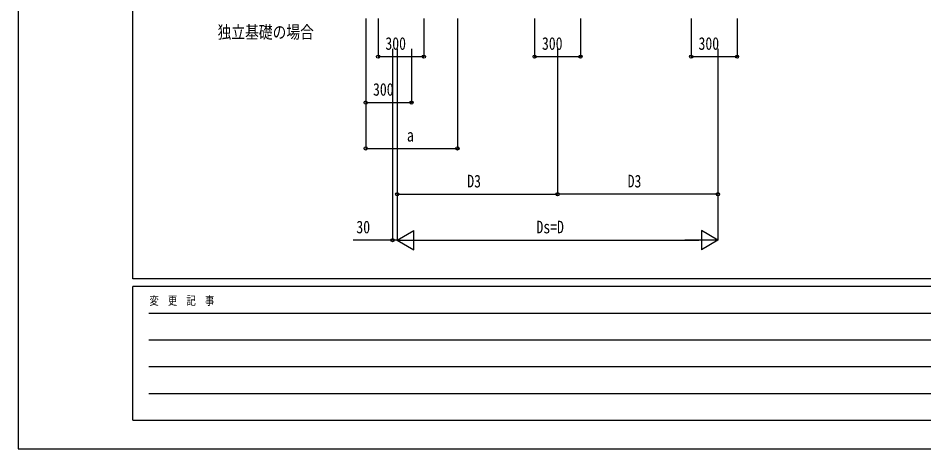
# Model space of a CAD drawing. Units: millimetres, scale not verified. Extents: x -10512 to 10512, y -7425 to 7425.
# Drawn here: x -10512 to -4583, y -7425 to -4609 of the extents above; entities that cross this region are included whole.
import ezdxf
from ezdxf.enums import TextEntityAlignment as Align

# ---------------------------------------------------------------- set-up
doc = ezdxf.new("R2010")
doc.units = ezdxf.units.MM
doc.header["$LTSCALE"] = 30
for name, color, linetype in [('0-2_USER1', 3, 'Continuous'), ('0-6_YKK_D', 6, 'Continuous'), ('0-7_YKK_ZWAK', 7, 'Continuous')]:
    doc.layers.add(name, color=color, linetype=linetype)
doc.styles.add('ＭＳ ゴシック', font='')
doc.styles.get('ＭＳ ゴシック').set_extended_font_data('MS Gothic')

msp = doc.modelspace()

# ---------------------------------------------------------------- linework, layer by layer
at = {"layer": '0-6_YKK_D'}
for p, q in [((-8237.03, -4610.67), (-8237.03, -5461.3)), ((-8156.03, -4610.3), (-8156.03, -4861.3)), ((-7856.03, -4610.3), (-7856.03, -4861.3)), ((-7636.78, -4610.67), (-7636.78, -5461.3)), ((-7131.04, -4610.3), (-7131.04, -4861.3)), ((-6831.04, -4610.3), (-6831.04, -4861.3)), ((-6106.04, -4610.3), (-6106.04, -4861.3)), ((-5806.04, -4610.3), (-5806.04, -4861.3)), ((-8237.03, -4810.3), (-8237.03, -5161.3)), ((-8156.03, -4860.3), (-7856.03, -4860.3)), ((-8061.03, -4810.3), (-8061.03, -6061.3)), ((-8031.03, -4810.3), (-8031.03, -5761.3)), ((-8031.03, -4810.3), (-8031.03, -6061.3)), ((-8031.03, -4810.3), (-8031.03, -6061.3)), ((-7937.03, -4810.3), (-7937.03, -5161.3)), ((-7131.04, -4860.3), (-6831.04, -4860.3)), ((-6981.03, -4810.3), (-6981.03, -5761.3)), ((-6981.03, -4810.3), (-6981.03, -5761.3)), ((-6106.04, -4860.3), (-5806.04, -4860.3)), ((-5931.03, -4810.3), (-5931.03, -5761.3)), ((-5931.03, -4810.3), (-5931.03, -6061.3)), ((-8237.03, -5160.3), (-7937.03, -5160.3)), ((-8237.03, -5460.3), (-7636.78, -5460.3)), ((-8031.03, -5760.3), (-6981.03, -5760.3)), ((-5931.03, -5760.3), (-6981.03, -5760.3)), ((-8031.03, -6060.3), (-7922.77, -5997.8)), ((-7922.77, -6122.8), (-7922.77, -5997.8)), ((-5931.03, -6060.3), (-6039.28, -5997.8)), ((-6039.28, -5997.8), (-6039.28, -6122.8)), ((-8061.03, -6060.3), (-8318.03, -6060.3)), ((-8031.03, -6060.3), (-8061.03, -6060.3)), ((-8031.03, -6060.3), (-7988.53, -6060.3)), ((-8031.03, -6060.3), (-7922.77, -6122.8)), ((-8031.03, -6060.3), (-7814.52, -6060.3)), ((-7906.03, -6060.3), (-6056.03, -6060.3)), ((-5931.03, -6060.3), (-6147.53, -6060.3)), ((-5931.03, -6060.3), (-6039.28, -6122.8))]:
    msp.add_line(p, q, dxfattribs=at)
for centre in [(-8156.03, -4860.3), (-7856.03, -4860.3), (-7131.04, -4860.3), (-6831.04, -4860.3), (-6106.04, -4860.3), (-5806.04, -4860.3), (-8237.03, -5160.3), (-7937.03, -5160.3), (-8237.03, -5460.3), (-7636.78, -5460.3), (-8031.03, -5760.3), (-6981.03, -5760.3), (-6981.03, -5760.3), (-5931.03, -5760.3), (-8061.03, -6060.3)]:
    msp.add_circle(centre, 10.62, dxfattribs=at)
at = {"layer": '0-7_YKK_ZWAK'}
for p, q in [((-9762.45, -6312.5), (-9762.45, 6937.5)), ((9737.55, -6312.5), (-9762.45, -6312.5)), ((-3262.45, -6362.5), (-9762.45, -6362.5)), ((-9762.45, -7237.5), (-9762.45, -6362.5)), ((-9656.2, -6537.5), (-3387.45, -6537.5)), ((-9656.2, -6712.5), (-3387.45, -6712.5)), ((-9656.2, -6887.5), (-3387.45, -6887.5)), ((-9656.2, -7062.5), (-3387.45, -7062.5)), ((-9762.45, -7237.5), (-3262.45, -7237.5))]:
    msp.add_line(p, q, dxfattribs=at)
msp.add_lwpolyline([(-10512.5, -7425), (10512.5, -7425), (10512.5, 7425), (-10512.5, 7425)], close=True, dxfattribs=at)

# ---------------------------------------------------------------- texts
at = {"layer": '0-2_USER1', "style": 'ＭＳ ゴシック', "width": 0.8}
msp.add_text('独立基礎の場合', height=82.48, dxfattribs=at).set_placement((-9206.38, -4765.91), align=Align.BOTTOM_LEFT)
at = {"layer": '0-6_YKK_D', "style": 'ＭＳ ゴシック', "width": 0.8}
for s, p in [('300', (-8108.03, -4840.3)), ('300', (-7083.04, -4840.3)), ('300', (-6058.04, -4840.3)), ('300', (-8189.03, -5140.3)), ('a', (-7966.9, -5440.3)), ('D3', (-7572.03, -5740.3)), ('D3', (-6522.03, -5740.3)), ('30', (-8298.03, -6040.3)), ('Ds=D', (-7119.03, -6040.3))]:
    msp.add_text(s, height=82.48, dxfattribs=at).set_placement(p, align=Align.BOTTOM_LEFT)
at = {"layer": '0-7_YKK_ZWAK', "style": 'ＭＳ ゴシック', "width": 0.8}
msp.add_text('変  更  記  事', height=54.99, dxfattribs=at).set_placement((-9653.28, -6500), align=Align.BOTTOM_LEFT)

doc.saveas('drawing.dxf')
